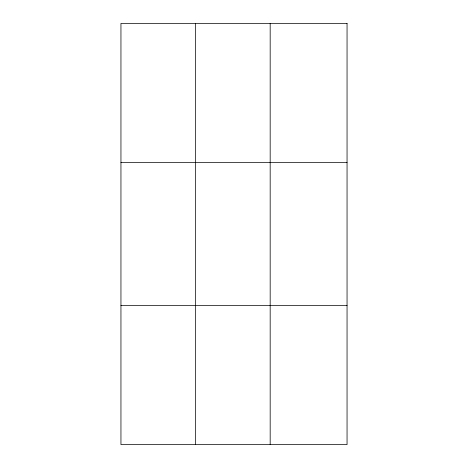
<?xml version="1.0" encoding="UTF-8"?>
<svg xmlns="http://www.w3.org/2000/svg" width="468" height="468" viewBox="0 0 468 468"><rect width="100%" height="100%" fill="white"/><g stroke="black" fill="none" stroke-linecap="round" stroke-linejoin="round"><path stroke-width="0.7" d="M195.565 444.6L195.565 23.4M270.176 444.6L270.176 23.4M120.949 162.396L347.051 162.396M120.949 305.604L347.051 305.604M347.051 23.4L347.051 444.6L120.949 444.6L120.949 23.4L347.051 23.4"/></g></svg>
